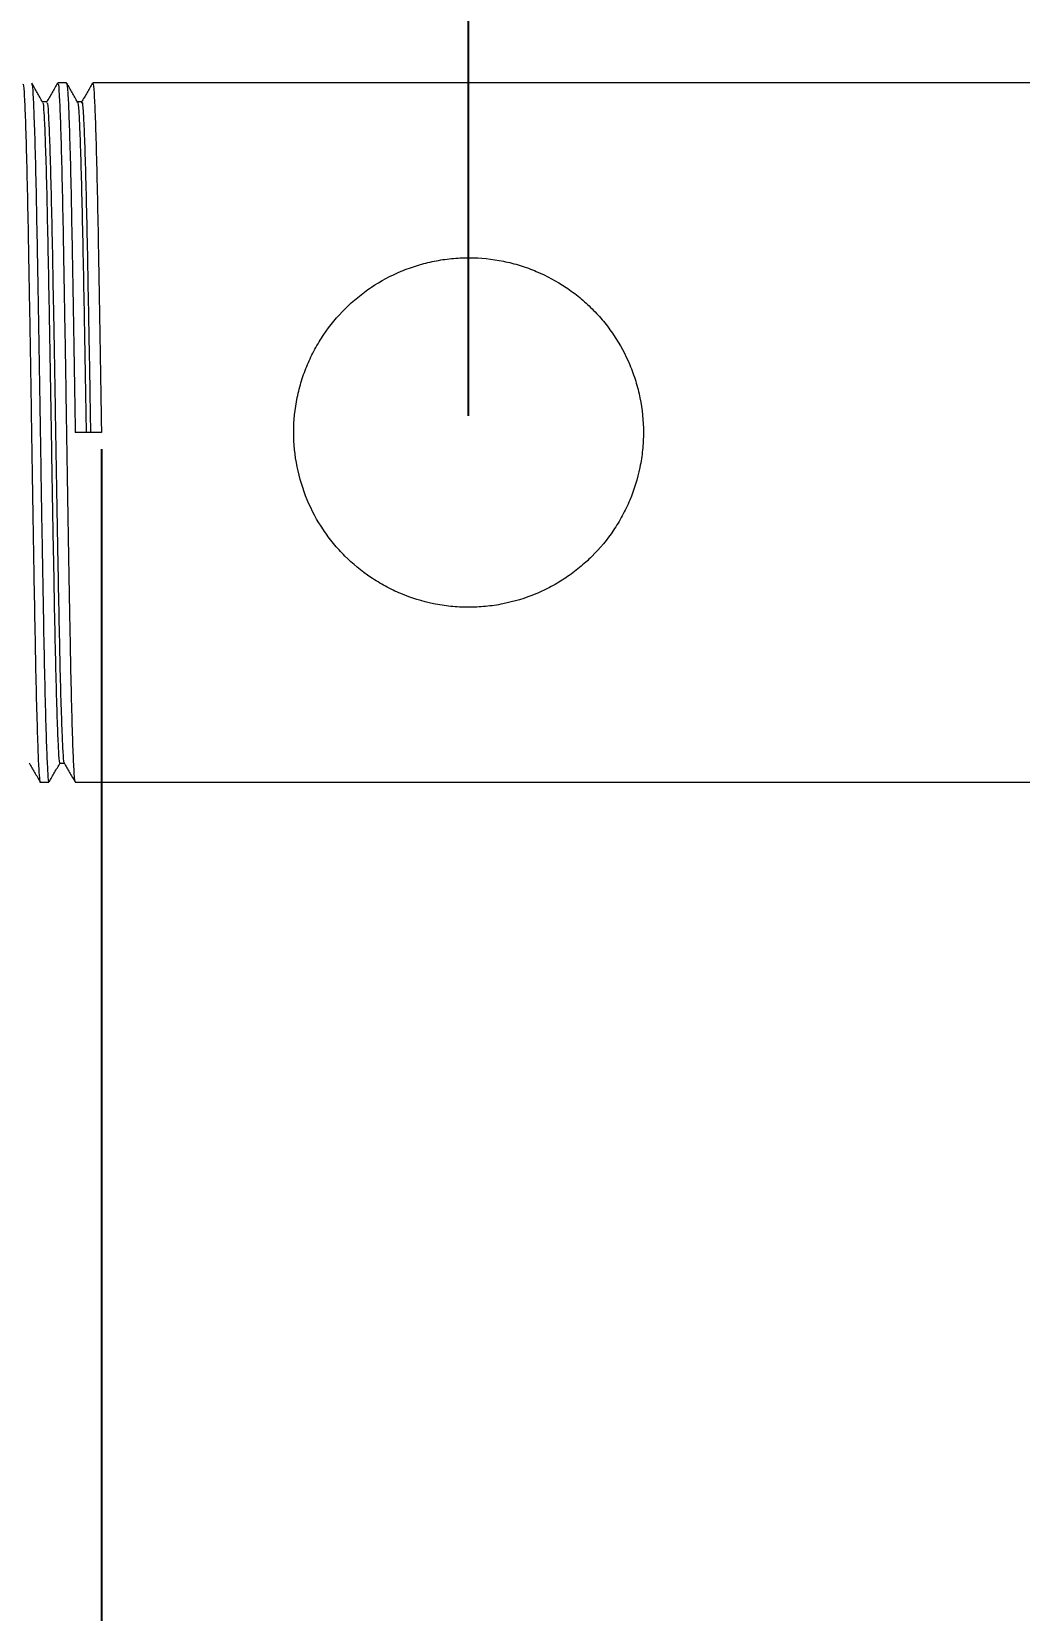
# Model space of a CAD drawing. Header units: millimetres. Extents: x 6878 to 9473, y 4568 to 6402.
# Drawn here: x 7151.8 to 7207.2, y 5571.3 to 5659.9 of the extents above; entities that cross this region are included whole.
import ezdxf

# ---------------------------------------------------------------- set-up
doc = ezdxf.new("R2010")
doc.units = ezdxf.units.MM
doc.header["$LTSCALE"] = 10
doc.styles.add('SLDTEXTSTYLE0', font='TXT', dxfattribs={"width": 0.75})
doc.dimstyles.new('SLDDIMSTYLE16', dxfattribs={"dimscale": 15, "dimtxt": 2.116667, "dimasz": 1.5, "dimexe": 0, "dimexo": 0.0625, "dimgap": 0.529167, "dimtad": 1, "dimdec": 0, "dimrnd": 1e-09, "dimzin": 12, "dimdsep": 46, "dimtxsty": 'SLDTEXTSTYLE0', "dimcen": 0.09, "dimadec": 0, "dimazin": 3, "dimtfac": 1, "dimtdec": 0, "dimtmove": 0, "dimatfit": 0, "dimfxl": 1, "dimfrac": 2, "dimtolj": 1, "dimtzin": 12, "dimarcsym": 0})

# ---------------------------------------------------------------- blocks, each defined once
blk = doc.blocks.new('*D23')
at = {"color": 0, "lineweight": -2, "transparency": 16777216}
for p, q in [((7100.322, 5618.72), (7100.322, 5708.277)), ((7153.82, 5708.277), (7122.822, 5708.277)), ((7176.32, 5638.333), (7176.32, 5708.277))]:
    blk.add_line(p, q, dxfattribs=at)
at = {"color": 0, "transparency": 16777216}
for points in [[(7122.822, 5712.027), (7122.822, 5704.527), (7100.322, 5708.277)], [(7153.82, 5712.027), (7153.82, 5704.527), (7176.32, 5708.277)]]:
    blk.add_solid(points, dxfattribs=at)
at = {"layer": 'Defpoints', "color": 0, "transparency": 16777216}
for p in [(7100.322, 5708.277), (7176.32, 5637.395), (7100.322, 5617.783)]:
    blk.add_point(p, dxfattribs=at)
at = {"color": 0, "transparency": 16777216, "insert": (7144.422, 5732.089), "char_height": 31.75, "attachment_point": 5, "style": 'SLDTEXTSTYLE0'}
blk.add_mtext('\\A1;76', dxfattribs=at)
blk = doc.blocks.new('*D25')
at = {"color": 0, "lineweight": -2, "transparency": 16777216}
for p, q in [((7155.727, 5636.458), (7155.727, 5515.533)), ((7100.322, 5616.845), (7100.322, 5515.533)), ((7077.822, 5515.533), (6957.106, 5515.533)), ((7155.727, 5515.533), (7100.322, 5515.533)), ((7178.227, 5515.533), (7200.727, 5515.533))]:
    blk.add_line(p, q, dxfattribs=at)
at = {"color": 0, "transparency": 16777216}
for points in [[(7077.822, 5519.283), (7077.822, 5511.783), (7100.322, 5515.533)], [(7178.227, 5519.283), (7178.227, 5511.783), (7155.727, 5515.533)]]:
    blk.add_solid(points, dxfattribs=at)
at = {"layer": 'Defpoints', "color": 0, "transparency": 16777216}
for p in [(7155.727, 5637.395), (7100.322, 5617.783), (7100.322, 5515.533)]:
    blk.add_point(p, dxfattribs=at)
at = {"color": 0, "transparency": 16777216, "insert": (6984.888, 5539.346), "char_height": 31.75, "attachment_point": 5, "style": 'SLDTEXTSTYLE0'}
blk.add_mtext('\\A1;55', dxfattribs=at)

msp = doc.modelspace()

# ---------------------------------------------------------------- linework, layer by layer
at = {"lineweight": 0}
for p, q in [((7153.766, 5657.008), (7153.276, 5657.008)), ((9123.054, 5657.008), (7155.237, 5657.008)), ((7152.663, 5655.946), (7152.422, 5655.946)), ((7154.624, 5655.946), (7154.383, 5655.946)), ((7155.727, 5637.395), (7154.256, 5637.395)), ((7153.398, 5618.844), (7153.639, 5618.844)), ((7152.295, 5617.783), (7152.785, 5617.783)), ((7154.256, 5617.783), (9122.074, 5617.783))]:
    msp.add_line(p, q, dxfattribs=at)
for points, knots in [([(7151.314, 5656.918), (7151.324, 5656.937), (7151.354, 5656.995), (7151.402, 5656.334), (7151.46, 5654.999), (7151.52, 5652.99), (7151.58, 5650.43), (7151.637, 5647.403), (7151.698, 5644.015), (7151.758, 5640.386), (7151.816, 5636.655), (7151.875, 5632.949), (7151.936, 5629.396), (7151.994, 5626.139), (7152.052, 5623.284), (7152.113, 5620.937), (7152.173, 5619.165), (7152.23, 5618.123), (7152.272, 5617.683), (7152.293, 5617.799), (7152.295, 5617.808)], [0, 0, 0, 0, 0.028779, 0.08914, 0.149103, 0.20992, 0.270557, 0.330394, 0.391043, 0.451854, 0.511805, 0.572182, 0.633061, 0.693344, 0.753369, 0.81421, 0.874793, 0.934638, 0.995334, 1, 1, 1, 1]), ([(7152.427, 5655.938), (7152.325, 5656.115), (7152.12, 5656.469), (7151.916, 5656.823), (7151.814, 5657)], [0, 0, 0, 0, 0.499996, 1, 1, 1, 1]), ([(7151.814, 5656.937), (7151.818, 5656.948), (7151.843, 5657.009), (7151.887, 5656.421), (7151.944, 5655.167), (7152.005, 5653.214), (7152.065, 5650.706), (7152.122, 5647.721), (7152.182, 5644.364), (7152.243, 5640.751), (7152.3, 5637.025), (7152.359, 5633.311), (7152.42, 5629.737), (7152.479, 5626.445), (7152.537, 5623.546), (7152.597, 5621.144), (7152.657, 5619.313), (7152.714, 5618.195), (7152.758, 5617.709), (7152.782, 5617.818), (7152.785, 5617.834)], [0, 0, 0, 0, 0.013895, 0.074904, 0.135344, 0.196671, 0.257926, 0.318316, 0.379439, 0.440836, 0.501419, 0.562234, 0.623665, 0.684603, 0.745088, 0.806446, 0.867655, 0.928035, 0.989213, 1, 1, 1, 1]), ([(7153.267, 5657), (7153.164, 5656.823), (7152.96, 5656.469), (7152.755, 5656.115), (7152.653, 5655.938)], [0, 0, 0, 0, 0.500004, 1, 1, 1, 1]), ([(7153.276, 5656.924), (7153.283, 5656.946), (7153.311, 5657.026), (7153.358, 5656.429), (7153.415, 5655.164), (7153.476, 5653.214), (7153.536, 5650.706), (7153.593, 5647.721), (7153.653, 5644.364), (7153.714, 5640.751), (7153.771, 5637.025), (7153.83, 5633.311), (7153.891, 5629.737), (7153.95, 5626.445), (7154.008, 5623.546), (7154.068, 5621.144), (7154.128, 5619.313), (7154.185, 5618.195), (7154.229, 5617.709), (7154.253, 5617.818), (7154.256, 5617.834)], [0, 0, 0, 0, 0.02275, 0.083211, 0.143109, 0.203884, 0.264589, 0.324437, 0.385011, 0.445857, 0.505896, 0.566165, 0.627044, 0.687435, 0.747377, 0.808184, 0.868843, 0.928681, 0.98931, 1, 1, 1, 1]), ([(7153.775, 5656.96), (7153.777, 5656.968), (7153.8, 5657.042), (7153.842, 5656.506), (7153.899, 5655.327), (7153.96, 5653.433), (7154.02, 5650.978), (7154.078, 5648.035), (7154.137, 5644.71), (7154.198, 5641.116), (7154.237, 5638.63), (7154.256, 5637.395)], [0, 0, 0, 0, 0.0157892, 0.1391012, 0.2609988, 0.3846622, 0.5084046, 0.6303578, 0.7535429, 0.8775015, 1, 1, 1, 1]), ([(7154.388, 5655.938), (7154.286, 5656.115), (7154.082, 5656.469), (7153.877, 5656.823), (7153.775, 5657)], [0, 0, 0, 0, 0.499996, 1, 1, 1, 1]), ([(7155.228, 5657), (7155.126, 5656.823), (7154.921, 5656.469), (7154.717, 5656.115), (7154.614, 5655.938)], [0, 0, 0, 0, 0.500004, 1, 1, 1, 1]), ([(7155.237, 5656.936), (7155.242, 5656.957), (7155.268, 5657.054), (7155.313, 5656.516), (7155.37, 5655.324), (7155.431, 5653.433), (7155.491, 5650.977), (7155.549, 5648.035), (7155.608, 5644.71), (7155.669, 5641.116), (7155.708, 5638.63), (7155.727, 5637.395)], [0, 0, 0, 0, 0.033438, 0.154539, 0.274251, 0.395697, 0.51722, 0.636986, 0.757962, 0.879698, 1, 1, 1, 1]), ([(7152.427, 5655.88), (7152.431, 5655.89), (7152.456, 5655.946), (7152.5, 5655.39), (7152.557, 5654.205), (7152.618, 5652.358), (7152.678, 5649.986), (7152.735, 5647.162), (7152.795, 5643.987), (7152.856, 5640.57), (7152.913, 5637.045), (7152.972, 5633.532), (7153.033, 5630.151), (7153.092, 5627.038), (7153.15, 5624.296), (7153.21, 5622.023), (7153.27, 5620.291), (7153.327, 5619.234), (7153.371, 5618.774), (7153.395, 5618.878), (7153.398, 5618.893)], [0, 0, 0, 0, 0.013361, 0.0744015, 0.1348734, 0.1962319, 0.2575192, 0.317941, 0.3790959, 0.4405246, 0.5011394, 0.5619865, 0.6234495, 0.6844196, 0.7449367, 0.8063266, 0.8675672, 0.927979, 0.9891893, 1, 1, 1, 1]), ([(7152.663, 5655.867), (7152.67, 5655.887), (7152.698, 5655.963), (7152.745, 5655.399), (7152.802, 5654.203), (7152.863, 5652.358), (7152.923, 5649.985), (7152.98, 5647.162), (7153.04, 5643.987), (7153.101, 5640.57), (7153.159, 5637.045), (7153.217, 5633.532), (7153.278, 5630.151), (7153.337, 5627.038), (7153.395, 5624.295), (7153.455, 5622.024), (7153.516, 5620.288), (7153.572, 5619.246), (7153.613, 5618.781), (7153.633, 5618.857), (7153.634, 5618.859)], [0, 0, 0, 0, 0.022987, 0.08403, 0.144504, 0.205864, 0.267153, 0.327577, 0.388734, 0.450164, 0.510781, 0.57163, 0.633095, 0.694067, 0.754586, 0.815978, 0.87722, 0.937634, 0.998846, 1, 1, 1, 1]), ([(7154.388, 5655.902), (7154.391, 5655.91), (7154.413, 5655.978), (7154.455, 5655.471), (7154.512, 5654.356), (7154.573, 5652.565), (7154.633, 5650.242), (7154.69, 5647.459), (7154.75, 5644.314), (7154.811, 5640.914), (7154.85, 5638.564), (7154.869, 5637.395)], [0, 0, 0, 0, 0.014659, 0.138113, 0.26015, 0.383955, 0.50784, 0.629933, 0.75326, 0.877361, 1, 1, 1, 1]), ([(7154.624, 5655.879), (7154.63, 5655.898), (7154.655, 5655.99), (7154.7, 5655.481), (7154.758, 5654.354), (7154.818, 5652.565), (7154.878, 5650.242), (7154.936, 5647.459), (7154.995, 5644.314), (7155.056, 5640.914), (7155.095, 5638.564), (7155.114, 5637.395)], [0, 0, 0, 0, 0.033473, 0.15457, 0.274277, 0.395718, 0.517237, 0.636999, 0.757971, 0.879703, 1, 1, 1, 1]), ([(7186.127, 5637.395), (7186.127, 5638.054), (7186.061, 5638.701), (7185.869, 5639.652), (7185.789, 5639.966), (7185.598, 5640.588), (7185.487, 5640.893), (7185.115, 5641.781), (7184.812, 5642.34), (7184.279, 5643.133), (7184.087, 5643.39), (7183.685, 5643.878), (7183.473, 5644.11), (7183.029, 5644.554), (7182.796, 5644.766), (7182.309, 5645.167), (7182.053, 5645.358), (7181.263, 5645.889), (7180.707, 5646.189), (7179.827, 5646.558), (7179.526, 5646.668), (7178.907, 5646.86), (7178.59, 5646.941), (7177.638, 5647.134), (7176.995, 5647.2), (7176.017, 5647.202), (7175.687, 5647.186), (7175.035, 5647.122), (7174.714, 5647.074), (7174.079, 5646.947), (7173.766, 5646.868), (7173.149, 5646.68), (7172.843, 5646.57), (7171.952, 5646.198), (7171.394, 5645.898), (7170.604, 5645.369), (7170.347, 5645.179), (7169.857, 5644.777), (7169.624, 5644.566), (7168.955, 5643.9), (7168.553, 5643.415), (7168.016, 5642.621), (7167.85, 5642.347), (7167.547, 5641.787), (7167.409, 5641.501), (7167.161, 5640.913), (7167.051, 5640.612), (7166.86, 5639.996), (7166.778, 5639.678), (7166.582, 5638.718), (7166.516, 5638.073), (7166.512, 5636.772), (7166.577, 5636.11), (7166.831, 5634.837), (7167.02, 5634.219), (7167.519, 5633.023), (7167.822, 5632.46), (7168.352, 5631.671), (7168.541, 5631.416), (7168.945, 5630.924), (7169.159, 5630.688), (7169.828, 5630.019), (7170.312, 5629.619), (7171.1, 5629.088), (7171.375, 5628.921), (7171.936, 5628.618), (7172.223, 5628.48), (7173.103, 5628.11), (7173.714, 5627.919), (7174.674, 5627.723), (7174.999, 5627.673), (7175.647, 5627.607), (7176.296, 5627.573), (7176.946, 5627.603), (7177.596, 5627.667), (7177.923, 5627.715), (7178.882, 5627.907), (7179.497, 5628.095), (7180.388, 5628.466), (7180.68, 5628.605), (7181.242, 5628.907), (7181.514, 5629.071), (7182.039, 5629.423), (7182.292, 5629.611), (7182.782, 5630.012), (7183.019, 5630.226), (7183.692, 5630.897), (7184.093, 5631.382), (7184.625, 5632.17), (7184.79, 5632.442), (7185.097, 5633.008), (7185.236, 5633.299), (7185.609, 5634.186), (7185.799, 5634.799), (7185.994, 5635.754), (7186.044, 5636.081), (7186.11, 5636.736), (7186.127, 5637.065), (7186.127, 5637.395)], [0, 0, 0, 0, 0.03125, 0.03125, 0.046875, 0.046875, 0.0625, 0.0625, 0.09375, 0.09375, 0.109375, 0.109375, 0.125, 0.125, 0.140625, 0.140625, 0.15625, 0.15625, 0.1875, 0.1875, 0.203125, 0.203125, 0.21875, 0.21875, 0.25, 0.25, 0.265625, 0.265625, 0.28125, 0.28125, 0.296875, 0.296875, 0.3125, 0.3125, 0.34375, 0.34375, 0.359375, 0.359375, 0.375, 0.375, 0.40625, 0.40625, 0.421875, 0.421875, 0.4375, 0.4375, 0.453125, 0.453125, 0.46875, 0.46875, 0.5, 0.5, 0.53125, 0.53125, 0.5625, 0.5625, 0.59375, 0.59375, 0.609375, 0.609375, 0.625, 0.625, 0.65625, 0.65625, 0.671875, 0.671875, 0.6875, 0.6875, 0.71875, 0.71875, 0.734375, 0.734375, 0.75, 0.765625, 0.765625, 0.78125, 0.78125, 0.8125, 0.8125, 0.828125, 0.828125, 0.84375, 0.84375, 0.859375, 0.859375, 0.875, 0.875, 0.90625, 0.90625, 0.921875, 0.921875, 0.9375, 0.9375, 0.96875, 0.96875, 0.984375, 0.984375, 1, 1, 1, 1]), ([(7151.673, 5618.852), (7151.775, 5618.675), (7151.979, 5618.321), (7152.184, 5617.967), (7152.286, 5617.79)], [0, 0, 0, 0, 0.499996, 1, 1, 1, 1]), ([(7152.794, 5617.79), (7152.896, 5617.967), (7153.101, 5618.321), (7153.305, 5618.675), (7153.408, 5618.852)], [0, 0, 0, 0, 0.500004, 1, 1, 1, 1]), ([(7153.634, 5618.852), (7153.736, 5618.675), (7153.941, 5618.321), (7154.145, 5617.967), (7154.247, 5617.79)], [0, 0, 0, 0, 0.499996, 1, 1, 1, 1])]:
    msp.add_open_spline(points, degree=3, knots=knots, dxfattribs=at)

# ---------------------------------------------------------------- dimensions: what is measured, and where the dimension line sits
dim = msp.add_linear_dim(base=(7100.322, 5708.277), p1=(7176.32, 5637.395), p2=(7100.322, 5617.783), dimstyle='SLDDIMSTYLE16')
dim.commit()
dim.dimension.update_dxf_attribs({"geometry": '*D23', "text_midpoint": (7144.422, 5708.277), "dimtype": 160})
dim = msp.add_linear_dim(base=(7100.322, 5515.533), p1=(7155.727, 5637.395), p2=(7100.322, 5617.783), text='55', dimstyle='SLDDIMSTYLE16')
dim.commit()
dim.dimension.update_dxf_attribs({"geometry": '*D25', "text_midpoint": (6984.888, 5515.533), "dimtype": 160})

doc.saveas('drawing.dxf')
